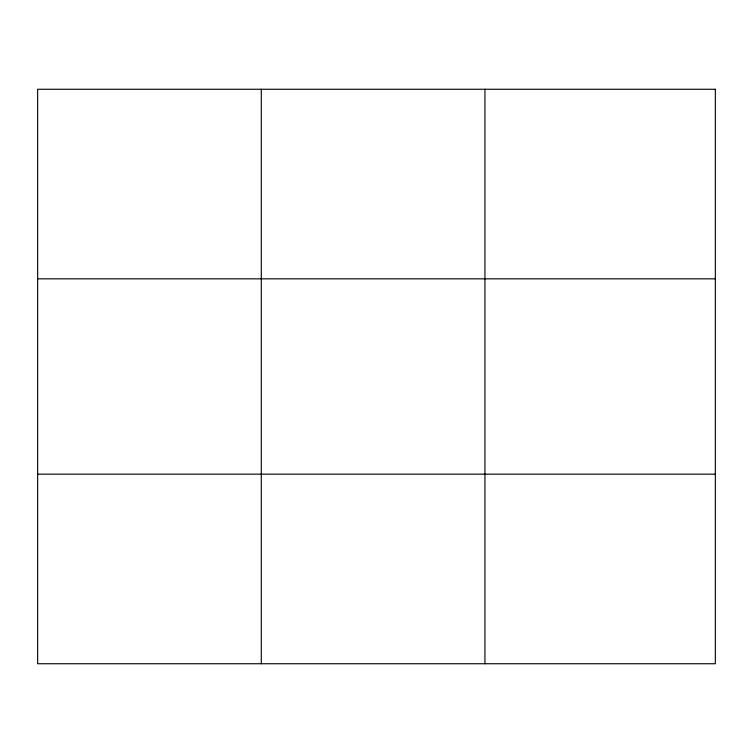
<?xml version="1.0" encoding="UTF-8"?>
<svg xmlns="http://www.w3.org/2000/svg" width="753" height="753" viewBox="0 0 753 753"><rect width="100%" height="100%" fill="white"/><g stroke="black" fill="none" stroke-linecap="round" stroke-linejoin="round"><path stroke-width="1.13" d="M261.291 663.741L261.291 89.259M484.932 663.741L484.932 89.259M37.65 278.836L715.35 278.836M37.65 474.164L715.35 474.164M715.35 89.259L715.35 663.741L37.65 663.741L37.65 89.259L715.35 89.259"/></g></svg>
